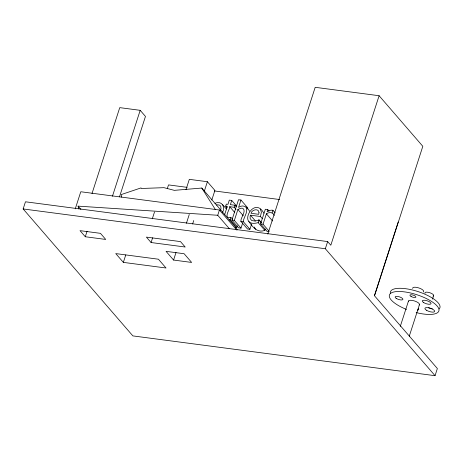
<?xml version="1.0" encoding="UTF-8"?>
<svg xmlns="http://www.w3.org/2000/svg" width="463" height="463" viewBox="0 0 463 463"><rect width="100%" height="100%" fill="white"/><g stroke="black" fill="none" stroke-linecap="round" stroke-linejoin="round"><path stroke-width="0.69" d="M220.579 210.352L220.99 208.466L220.787 206.614A3.698 3.056 -40.8 0 0 219.19 205.051L217.402 204.814A3.721 3.073 -40.8 0 0 216.534 204.97M262.208 218.559L260.438 216.505L250.437 215.191L250.13 216.406L250.13 218.443L251.623 220.481L255.136 221.1L259.043 219.96L261.254 222.524M379.104 95.725L422.817 146.308L374.526 295.822L437.361 368.525L435.046 375.69L132.864 335.901L23.15 208.952L25.465 201.787L327.654 241.576L330.814 245.24L379.104 95.725L315.193 87.31L267.788 234.081M75.261 208.848L80.782 191.751L219.433 210.005L236.709 230.001M92.004 193.54L119.749 107.636L140.191 110.327L145.463 116.427L119.495 196.833M85.29 236.749L80.018 230.649L100.459 233.34L105.732 239.44L85.29 236.749L87.067 231.251M112.445 196.231L140.191 110.327M123.349 262.382L115.75 253.591L158.433 259.211L166.026 268.002L123.349 262.382L125.745 254.951M152.31 218.791L154.503 212.008M167.398 188.343L168.509 184.899L187.15 187.353M151.088 242.531L146.395 237.108L180.495 241.599L185.188 247.022L151.088 242.531L152.622 237.785M185.993 189.627L189.315 179.343L207.383 181.722L214.907 190.426L211.805 200.028M173.579 260.056L166.061 251.351L184.124 253.73L191.647 262.434L173.579 260.056L176.015 252.514M186.415 223.282L189.263 214.467M192.637 223.959L193.731 220.567M204.281 191.323L207.383 181.722M229.411 228.774L217.732 215.266L219.433 210.005M226.992 207.696L225.666 206.157L226.326 204.108L227.964 204.322L229.324 200.114L231.755 200.433L236.628 206.076M224.682 214.491L227.304 206.371L225.666 206.157M235.974 209.328L234.203 207.279L229.735 206.689C229.59 210.069 225.765 214.039 227.385 217.332C229.393 218.229 231.766 216.522 232.663 219.589M231.755 200.433L230.395 204.646L234.863 205.231L236.194 206.77M237.357 225.788L236.819 227.449L230.175 219.757L230.892 217.541M234.203 207.279L234.863 205.231M242.768 222.662L241.003 228.137L238.572 227.813L231.928 220.128L238.52 199.709L240.951 200.028L247.595 207.719L247.161 209.062M241.003 228.137L234.353 220.446L237.889 209.502L240.181 208.472A4.688 3.872 -40.8 0 1 243.006 208.402C246.536 211.55 240.563 217.604 240.841 221.297L247.491 228.988L249.916 229.312L251.675 223.872M240.951 200.028L238.567 207.418C242.844 204.114 247.358 206.828 249.563 211.215M249.916 229.312L243.272 221.621C243.665 216.985 248.585 211.776 246.015 207.111M263.835 213.194C253.805 194.275 236.367 228.525 258.169 222.651L259.043 219.96M260.438 216.505L261.416 212.141L260.287 209.091M268.471 231.755L267.255 231.593L260.611 223.901L265.345 209.247L267.77 209.565L269.101 211.105M269.24 231.402L263.036 224.219L266.399 213.819C268.951 211.932 273.083 211.985 274.351 215.469M267.77 209.565L267.07 211.741L269.935 210.364L272.012 210.127L272.967 210.329L275.184 212.893M248.891 221.557C252.642 227.073 257.538 233.283 264.819 230.343L265.253 228.994M272.134 212.905L272.967 210.329M435.046 375.69L325.339 248.741L327.654 241.576M374.417 295.643L398.197 222.032M400.281 326.403L408.482 301.008M409.263 336.213L419.461 304.637M432.494 299.133L433.681 295.463M222.5 212.465C225.012 208.495 223.085 201.874 217.593 202.667A6.511 5.377 -40.8 0 0 214.919 203.373M237.206 229.984L234.949 226.419L201.793 188.047L174.314 190.351L163.995 187.671L141.134 188.487L141.036 187.903L121.156 194.599L121.595 197.122M229.179 219.838L230.175 219.757M235.331 227.576L236.819 227.449M78.785 208.894L78.079 206.139L217.732 215.266M214.392 190.941L279.635 199.536M231.928 220.128L234.353 220.446M240.841 221.297L243.272 221.621M260.611 223.901L263.036 224.219M23.15 208.952L325.339 248.741M266.399 213.819L272.603 220.996M258.898 219.942L261.115 222.506M258.169 222.651L264.819 230.343M250.437 215.191L255.316 220.828M237.889 209.502L243.208 215.654M229.735 206.689L234.608 212.332M222.373 204.351L226.361 208.969M78.079 206.139L80.886 209.386M255.535 229.249L254.285 227.044M201.793 188.047L215.324 209.467M408.488 301.535A5.782 1.927 17.9 0 1 414.68 301.025A5.782 1.927 17.9 0 1 419.09 305.042M390.361 293.357A25.992 8.675 17.9 0 1 417.551 291.424A25.992 8.675 17.9 0 1 439.225 308.919M432.378 308.821A5.134 1.713 17.9 0 1 428.628 307.663M425.011 293.316A4.589 1.534 17.9 0 1 430 292.79A4.589 1.534 17.9 0 1 433.021 296.071M418.292 308.503A4.925 1.644 17.9 0 1 417.765 310.06M418.344 308.341A4.925 1.644 17.9 0 1 417.817 309.897M406.514 309.434A25.992 8.675 17.9 0 1 395.194 291.725A25.992 8.675 17.9 0 1 436.279 305.117A25.992 8.675 17.9 0 1 416.168 312.577M412.707 288.472A5.782 1.927 17.9 0 1 418.899 287.963A5.782 1.927 17.9 0 1 423.309 291.979M259.008 212.558L258.684 214.305L251.05 213.298C251.675 209.629 258.823 207.933 259.008 212.558M411.103 296.488A3.137 1.048 17.9 0 0 415.901 297.124A3.137 1.048 17.9 0 0 411.769 294.798A3.137 1.048 17.9 0 0 411.103 296.488M423.471 302.443A4.589 1.534 17.9 0 0 430.879 303.913A4.589 1.534 17.9 0 0 425.676 300.412A4.589 1.534 17.9 0 0 423.471 302.443M426.533 310.291A5.134 1.713 17.9 0 0 434.601 311.599A5.134 1.713 17.9 0 0 428.234 307.739A5.134 1.713 17.9 0 0 426.533 310.291M396.149 298.305A4.074 1.36 17.9 0 0 402.752 299.654A4.074 1.36 17.9 0 0 398.209 296.54A4.074 1.36 17.9 0 0 396.149 298.305"/></g></svg>
